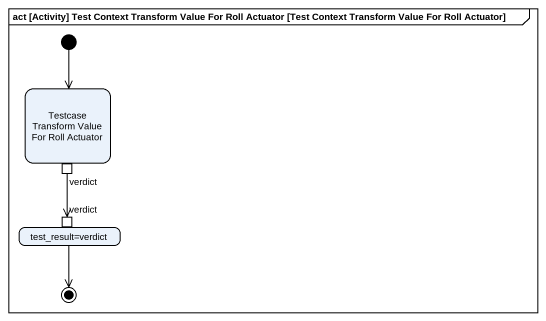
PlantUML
@startuml
mainframe act [Activity] Test Context Transform Value For Roll Actuator [Test Context Transform Value For Roll Actuator]
hide empty description
state "Testcase Transform Value For Roll Actuator" as Testcase_Transform_Value {
  state verdict <<outputPin>>
}
state "test_result=verdict" as test_result_verdict {
  state "verdict" as verdict_2 <<inputPin>>
}
[*] --> Testcase_Transform_Value
verdict --> verdict_2
test_result_verdict --> [*]
@enduml
